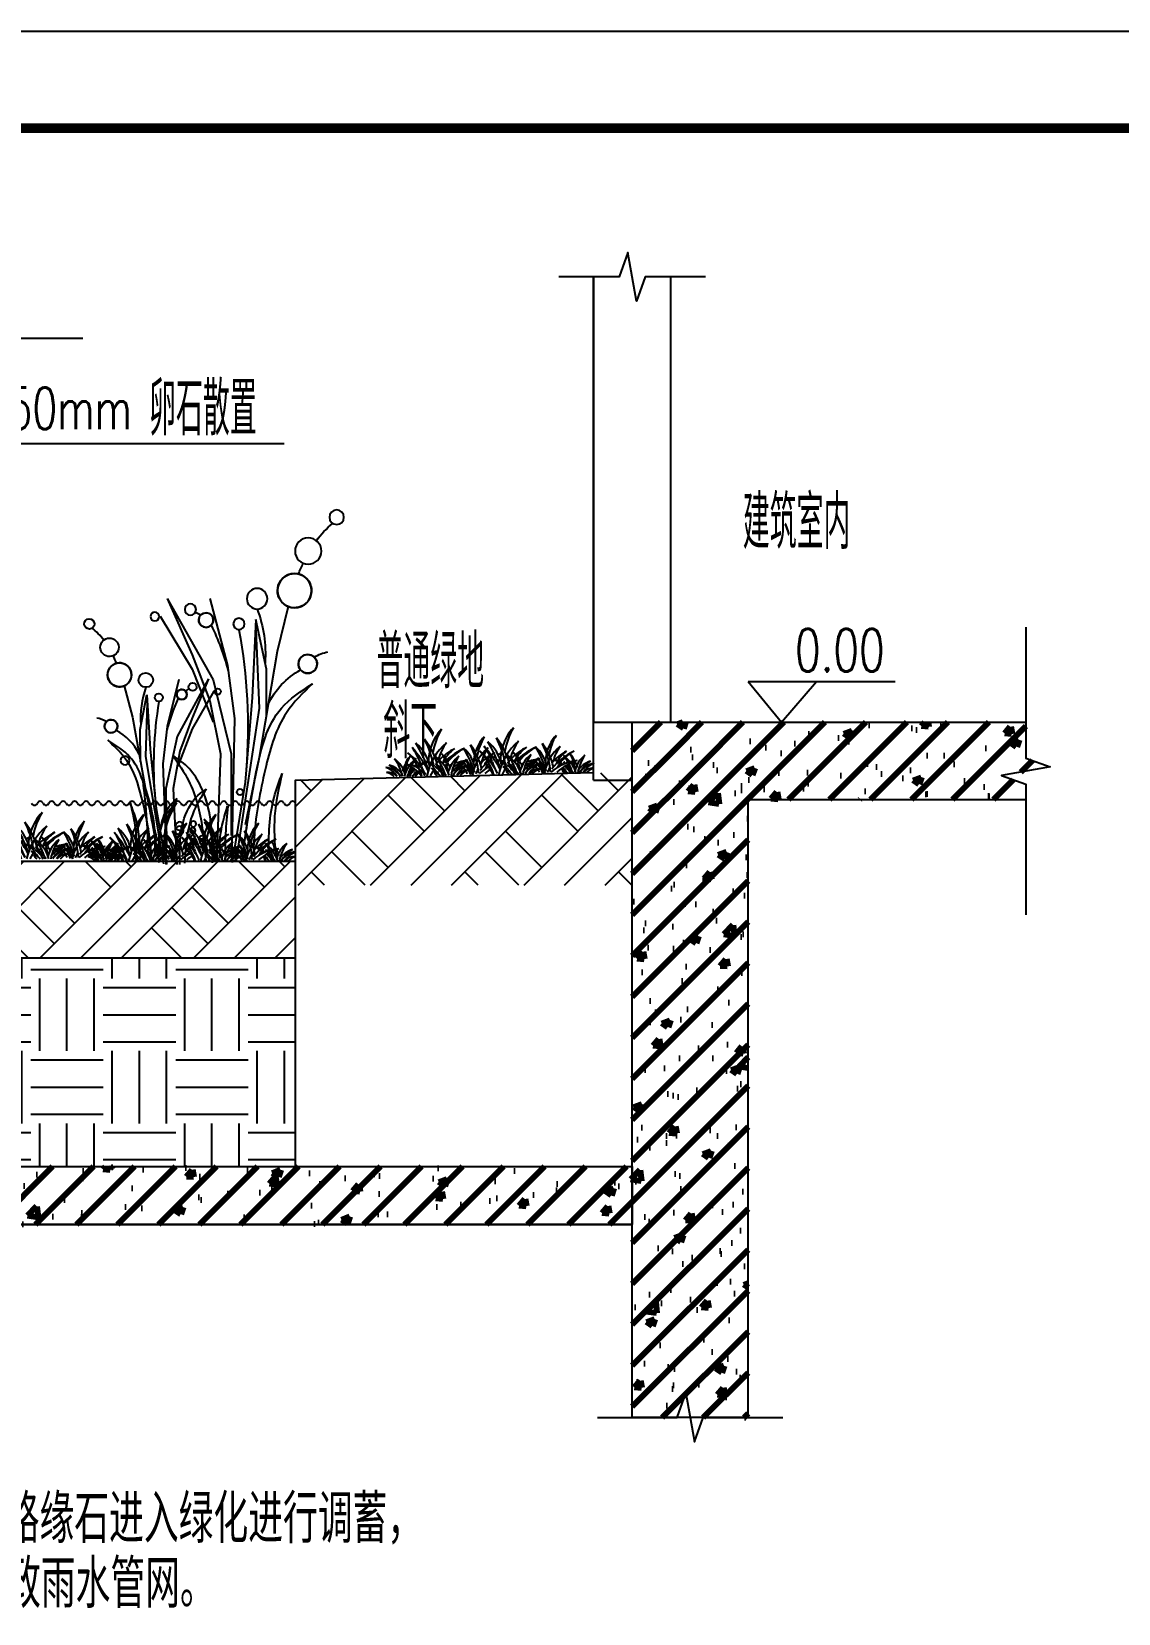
# Model space of a CAD drawing. Header units: millimetres. Extents: x 684779 to 686470, y 2544898 to 2545979.
# Drawn here: x 686252.8 to 686309, y 2545316.9 to 2545398.8 of the extents above; entities that cross this region are included whole.
import ezdxf

# ---------------------------------------------------------------- set-up
doc = ezdxf.new("R2010")
doc.units = ezdxf.units.MM
for name, color, linetype in [('05-plants(植物)', 94, 'Continuous'), ('DIM_LEAD', 3, 'Continuous'), ('DIM_SYMB', 3, 'Continuous'), ('GPSCOMMON', 7, 'Continuous'), ('LID设施', 7, 'Continuous'), ('PUB_TEXT', 7, 'Continuous'), ('PUB_TITLE', 4, 'Continuous'), ('剖-墙', 4, 'Continuous'), ('植物', 96, 'Continuous'), ('立-细', 8, 'Continuous')]:
    doc.layers.add(name, color=color, linetype=linetype)
doc.styles.add('_TCH_AXIS', font='COMPLEX', dxfattribs={"bigfont": 'GBCBIG'})
doc.styles.add('_TCH_DIM', font='SIMPLEX', dxfattribs={"bigfont": 'GBCBIG'})
pattern_1 = [(45, (672249.5564, 2494040.8232), (-1.06066017, 1.06066017), []), (50, (672249.5564, 2494040.8232), (4.3035611, -0.3765128), [0.45, -4.95]), (355, (672249.5564, 2494040.8232), (-0.832508, 4.5131528), [0.36, -3.96]), (100.4514, (672249.915, 2494040.792), (3.4710563, 4.13663725), [0.38244114, -4.20685267]), (46.1842, (672249.5564, 2494042.023), (6.4034463, -0.9931141), [0.675, -7.425]), (96.6356, (672250.09, 2494041.9405), (5.6079762, 5.8447072), [0.5736617, -6.310278]), (351.1842, (672249.5564, 2494042.023), (5.6079717, 5.8447116), [0.54, -5.94]), (21, (672250.1564, 2494041.7232), (3.58144231, -2.41571334), [0.45, -4.95]), (326, (672250.1564, 2494041.7232), (1.459892, 4.35090027), [0.36, -3.96]), (71.4514, (672250.455, 2494041.522), (5.04133577, 1.93518298), [0.38244114, -4.20685267]), (37.5, (672249.5564, 2494040.8232), (0.07295913, 1.997363123), [0, -3.912, 0, -4.02, 0, -3.975]), (7.5, (672249.5564, 2494040.8232), (1.578417225, 2.36647027), [0, -2.292, 0, -3.822, 0, -1.515]), (327.5, (672248.2184, 2494040.8232), (3.202934617, -0.13532923), [0, -1.5, 0, -4.68, 0, -6.21]), (317.5, (672247.6184, 2494040.8232), (3.49911702, 0.6006299), [0, -1.95, 0, -3.108, 0, -4.41])]

# ---------------------------------------------------------------- blocks, each defined once
blk = doc.blocks.new('TR196')
at = {"layer": '植物', "color": 8}
for p, q in [((-420.8, -7.4), (-415.8, 6.8)), ((-415.8, 6.8), (-398.2, 36.1)), ((-391.7, 46.8), (-385.5, 57.1)), ((-292.3, 19.1), (-306.8, -7.4)), ((-284.3, 32), (-292.3, 19.1)), ((-240.6, 8), (-273.5, 62.7)), ((-235.2, -7.4), (-240.6, 8)), ((-171.7, 22.7), (-171.4, 23.3)), ((-171.2, 23), (-171.7, 22.7)), ((-171.7, 22.7), (-171.7, 22.7)), ((-171.4, 23.3), (-170.9, 23.9)), ((-170.7, 23.3), (-171.2, 23)), ((-170.9, 23.9), (-170.5, 24.5)), ((-170.3, 23.4), (-170.7, 23.3)), ((-170.5, 24.5), (-169.9, 25)), ((-169.9, 23.5), (-170.3, 23.4)), ((-169.9, 25), (-169.4, 25.5)), ((-169.6, 23.4), (-169.9, 23.5)), ((-169.4, 23.3), (-169.6, 23.4)), ((-169.4, 25.5), (-168.7, 25.9)), ((-169.2, 23), (-169.4, 23.3)), ((-169.1, 22.7), (-169.2, 23)), ((-168.9, 24.4), (-169.1, 23.9)), ((-169.1, 23.9), (-169.1, 23.3)), ((-169.1, 23.3), (-169.1, 22.7)), ((-169.1, 22.7), (-169.1, 22.7)), ((-168.7, 24.9), (-168.9, 24.4)), ((-168.7, 25.9), (-168, 26.3)), ((-168.5, 25.4), (-168.7, 24.9)), ((-168.1, 25.9), (-168.5, 25.4)), ((-167.8, 26.3), (-168.1, 25.9)), ((-168, 26.3), (-167.3, 26.7)), ((-167.3, 26.7), (-167.8, 26.3)), ((-167.3, 26.7), (-167.3, 26.7)), ((-43.4, 17.4), (-53.1, -0.5)), ((-37, 27.7), (-43.4, 17.4)), ((111.5, 19.1), (97.1, -7.4)), ((119.6, 32), (111.5, 19.1)), ((163.3, 8), (130.4, 62.7)), ((168.6, -7.4), (163.3, 8)), ((232.1, 22.7), (232.5, 23.3)), ((232.7, 23), (232.1, 22.7)), ((232.1, 22.7), (232.1, 22.7)), ((232.5, 23.3), (233, 23.9)), ((233.2, 23.3), (232.7, 23)), ((233, 23.9), (233.4, 24.5)), ((233.6, 23.4), (233.2, 23.3)), ((233.4, 24.5), (233.9, 25)), ((233.9, 23.5), (233.6, 23.4)), ((233.9, 25), (234.5, 25.5)), ((234.3, 23.4), (233.9, 23.5)), ((234.5, 23.3), (234.3, 23.4)), ((234.5, 25.5), (235.2, 25.9)), ((234.7, 23), (234.5, 23.3)), ((234.8, 22.7), (234.7, 23)), ((235, 24.4), (234.8, 23.9)), ((234.8, 23.9), (234.8, 23.3)), ((234.8, 23.3), (234.8, 22.7)), ((234.8, 22.7), (234.8, 22.7)), ((235.1, 24.9), (235, 24.4)), ((235.4, 25.4), (235.1, 24.9)), ((235.2, 25.9), (235.9, 26.3)), ((235.7, 25.9), (235.4, 25.4)), ((236.1, 26.3), (235.7, 25.9)), ((235.9, 26.3), (236.6, 26.7)), ((236.6, 26.7), (236.1, 26.3)), ((236.6, 26.7), (236.6, 26.7)), ((360.5, 17.4), (350.8, -0.5)), ((366.9, 27.7), (360.5, 17.4)), ((450.8, 46.8), (444.6, 57.1)), ((474.9, 6.8), (457.3, 36.1)), ((479.9, -7.4), (474.9, 6.8))]:
    blk.add_line(p, q, dxfattribs=at)
for centre, radius, start, end in [((-800.9, -32.7), 520.7, 9.82838, 26.54693), ((-648.8, -39.8), 394.8, 10.76236, 37.40508), ((-40.9, 63.6), 274.5, 135.96146, 161.94518), ((97.7, 48.1), 394.2, 148.44738, 169.00205), ((157.8, 53), 219.6, 135.96146, 161.94518), ((268.7, 40.6), 315.4, 148.44738, 169.00205), ((-397.1, -32.7), 520.7, 9.82838, 26.54693), ((-244.9, -39.8), 394.8, 10.76236, 37.40508), ((363, 63.6), 274.5, 135.96146, 161.94518), ((501.6, 48.1), 394.2, 148.44738, 169.00205), ((561.7, 53), 219.6, 135.96146, 161.94518), ((672.6, 40.6), 315.4, 148.44738, 169.00205), ((-598.3, -32), 155.8, 13.1729, 53.13872), ((-709.8, -54.2), 252.1, 10.99143, 35.61602), ((-372.7, 42), 75.4, 125.45913, 167.26454), ((-359, 47.3), 80.2, 135.6647, 172.69963), ((-677.5, -165.9), 382.6, 25.79831, 49.61576), ((-675.1, -103.4), 335.7, 16.60827, 43.01019), ((-263.2, -66.4), 199.3, 127.34742, 142.15436), ((-177.2, -73.5), 265, 141.3441, 151.49655), ((-668.9, -38), 325.9, 18.5167, 36.06238), ((-967.7, -316.9), 733.3, 27.57106, 39.93224), ((-1152, -261.2), 885.2, 19.11584, 29.71296), ((-534, 4.1), 229.9, 11.01779, 49.00357), ((-7.1, -76.5), 326, 128.80157, 167.76964), ((-40.9, 63.6), 274.5, 165.67091, 177.72987), ((-499.9, -79.2), 288, 14.32073, 38.6559), ((-406.5, -71.6), 216.7, 17.7043, 52.65258), ((-3.6, 14.2), 264.3, 141.82481, 164.19963), ((-31.1, -137.4), 311.7, 115.77849, 135.41271), ((-302.3, 52.1), 87.2, 7.30037, 44.3353), ((-287.5, 46.3), 81.9, 12.73546, 54.54087), ((-51.6, -28.1), 206.4, 123.86968, 144.41555), ((59.1, -244), 423.8, 113.96762, 129.97775), ((14.6, -116.1), 289.1, 116.21211, 140.50502), ((-42.2, -34.2), 169.3, 126.86128, 166.8271), ((79, -58.3), 274, 144.38398, 169.00857), ((-731.1, -206.8), 708.2, 19.11584, 29.71296), ((-236.7, 5.4), 183.9, 11.01779, 49.00357), ((-450.3, -24), 416.5, 3.4732, 26.54693), ((-328.6, -29.7), 315.9, 10.76236, 37.40508), ((184.8, -59.1), 260.8, 128.80157, 166.36444), ((157.8, 53), 219.6, 165.67091, 177.72987), ((-273.6, -165.9), 382.6, 25.79831, 49.61576), ((-271.2, -103.4), 335.7, 16.60827, 43.01019), ((187.6, 13.4), 211.5, 141.82481, 167.24454), ((-265, -38), 325.9, 18.5167, 36.06238), ((-563.8, -316.9), 733.3, 27.57106, 39.93224), ((165.6, -107.8), 249.3, 123.03129, 127.99879), ((149.2, -20.4), 165.1, 135.16657, 142.14622), ((-748.2, -261.2), 885.2, 19.11584, 29.71296), ((-130.2, 4.1), 229.9, 11.01779, 49.00357), ((165.6, -107.8), 249.3, 115.77849, 121.34639), ((149.2, -20.4), 165.1, 123.86968, 132.2401), ((237.8, -193.1), 339, 121.31743, 124.0842), ((202.2, -90.8), 231.2, 127.07435, 131.02469), ((237.8, -193.1), 339, 113.96762, 118.42803), ((202.2, -90.8), 231.2, 116.21211, 122.76625), ((396.8, -76.5), 326, 128.80157, 167.76964), ((363, 63.6), 274.5, 165.67091, 177.72987), ((-96.1, -79.2), 288, 14.32073, 38.6559), ((-2.6, -71.6), 216.7, 17.7043, 52.65258), ((400.3, 14.2), 264.3, 141.82481, 164.19963), ((372.8, -137.4), 311.7, 115.77849, 135.41271), ((101.6, 52.1), 87.2, 7.30037, 44.3353), ((116.4, 46.3), 81.9, 12.73546, 54.54087), ((352.3, -28.1), 206.4, 123.86968, 144.41555), ((463, -244), 423.8, 113.96762, 129.97775), ((418.5, -116.1), 289.1, 116.21211, 140.50502), ((361.7, -34.2), 169.3, 126.86128, 166.8271), ((482.9, -58.3), 274, 144.38398, 169.00857), ((-327.3, -206.8), 708.2, 19.11584, 29.71296), ((167.1, 5.4), 183.9, 11.01779, 49.00357), ((-46.4, -24), 416.5, 3.4732, 26.54693), ((75.3, -29.7), 315.9, 10.76236, 37.40508), ((588.7, -59.1), 260.8, 128.80157, 166.36444), ((561.7, 53), 219.6, 165.67091, 177.72987), ((641.7, -193.1), 339, 113.96762, 141.66063), ((569.5, -107.8), 249.3, 115.77849, 139.51146), ((591.5, 13.4), 211.5, 141.82481, 167.24454), ((553.1, -20.4), 165.1, 123.86968, 155.90366), ((606.1, -90.8), 231.2, 116.21211, 149.99054), ((236.3, -73.5), 265, 28.50345, 38.6559), ((322.3, -66.4), 199.3, 37.84564, 52.65258), ((418.1, 47.3), 80.2, 7.30037, 44.3353), ((431.8, 42), 75.4, 12.73546, 54.54087), ((657.4, -32), 155.8, 126.86128, 166.8271), ((768.9, -54.2), 252.1, 144.38398, 169.00857), ((-578.8, -85), 133.1, 37.11957, 79.69108), ((-601.6, -72.3), 127.1, 30.83952, 68.48729), ((-545, -45.3), 63, 37.11659, 95.72228), ((-569.5, -58.6), 78.2, 40.55156, 76.52418), ((-575.7, -72.6), 136.8, 34.23127, 73.14383), ((-633.2, -98.2), 184.2, 29.84249, 58.17604), ((-418, 22), 42.9, 139.19302, 178.35212), ((-263.2, -66.4), 199.3, 144.42784, 162.2957), ((-465.4, 63), 19.7, 319.19302, 347.26454), ((-346.1, 1.7), 103, 161.95802, 180.98397), ((-440.9, -60.9), 119.6, 27.78759, 92.54383), ((-479.9, -81.4), 144, 30.89607, 76.47169), ((-568.7, 74.2), 131.1, 341.95802, 351.67289), ((36.1, -346.2), 583.4, 138.75726, 144.50965), ((-177.2, -73.5), 265, 153.56343, 165.56807), ((-357.2, -39.1), 74.4, 127.2173, 154.80934), ((-344.1, -67.2), 87.6, 120.05297, 137.01348), ((-358, -7.6), 52.2, 130.06685, 147.90923), ((-337.4, -33.2), 70.3, 131.76685, 150.54633), ((36.1, -346.2), 583.4, 136.27501, 137.53269), ((-408.9, 22.3), 34.7, 301.0589, 347.42401), ((-396.7, 23.6), 17.3, 300.05297, 333.87702), ((-400.3, 37.2), 24.1, 311.76685, 329.57052), ((-353.6, 2.5), 30.7, 134.64373, 153.87702), ((-331.3, 6.7), 60.4, 92.18951, 143.90379), ((-400.5, 57.2), 25.2, 323.56136, 323.90379), ((-349.7, 9.1), 25.9, 153.2333, 167.42401), ((-314.3, 0.4), 69.5, 106.15763, 146.58937), ((-172, 105.3), 192, 191.96919, 213.02056), ((-350.9, 1), 75.5, 23.2236, 73.84237), ((-332.4, 7.9), 65.7, 36.09621, 87.81049), ((-312.4, 10.5), 28.2, 12.57599, 62.34836), ((-308.2, 3.4), 33.3, 26.12298, 74.49506), ((97.7, 48.1), 394.2, 174.18419, 176.03812), ((-800.9, -32.7), 520.7, 6.44528, 7.79894), ((-248.1, 24.9), 37.7, 192.57599, 238.89536), ((-257.5, 41.1), 26.2, 203.2236, 228.23315), ((-257.2, 62.8), 27.4, 216.09621, 236.70652), ((-261.4, 26.3), 18.8, 206.12298, 239.94703), ((-325.9, -35.4), 76.4, 29.45367, 48.23315), ((-731.8, -375.6), 634.2, 35.49208, 43.72499), ((59.1, -244), 423.8, 141.54717, 141.66063), ((-303.4, -7.6), 56.8, 32.09077, 56.70652), ((-318.5, -72.4), 95.2, 42.99931, 59.94703), ((-31.1, -137.4), 311.7, 136.64786, 139.51146), ((-61, -258.8), 336.2, 127.12249, 127.67804), ((59.1, -244), 423.8, 138.45846, 139.3935), ((-3.6, 14.2), 264.3, 165.67138, 167.24454), ((-304.3, -41.9), 80.9, 25.20282, 52.7827), ((59.1, -244), 423.8, 135.62536, 137.65647), ((-61, -258.8), 336.2, 123.82633, 124.36282), ((-61, -258.8), 336.2, 120.85864, 122.29196), ((-51.6, -28.1), 206.4, 145.94265, 153.77079), ((14.6, -116.1), 289.1, 149.34378, 149.99054), ((59.1, -244), 423.8, 130.93088, 133.97374), ((41, -343.8), 440.8, 127.17337, 127.28826), ((14.6, -116.1), 289.1, 142.68764, 145.86068), ((-61, -258.8), 336.2, 116.58743, 118.12226), ((-74.4, 81.3), 142.5, 187.30037, 198.04198), ((-316.4, 2.5), 111.9, 359.01603, 18.04198), ((41, -343.8), 440.8, 124.09459, 124.65066), ((-186.7, 69.1), 21.4, 192.73546, 220.80698), ((-238.2, 24.6), 46.7, 19.64673, 40.80698), ((-61, -258.8), 336.2, 112.10802, 114.05342), ((-66.8, -78.3), 148.7, 106.85617, 145.76873), ((-63.4, -91.8), 144.6, 100.30892, 142.88043), ((-4.3, -106.1), 200.3, 121.82396, 150.15751), ((41, -343.8), 440.8, 107.83923, 119.65451), ((-61, -258.8), 336.2, 95.64092, 108.60572), ((-38.6, -78), 138.2, 111.51271, 149.16048), ((-100.1, -48.6), 68.5, 84.27772, 142.88341), ((-73.5, -63.1), 85, 103.47582, 139.44844), ((-232, -64.4), 150.2, 25.98145, 47.40663), ((-260.9, -65.3), 191.8, 18.20193, 43.01019), ((-262.3, -101), 218.7, 25.79831, 49.61576), ((-257.3, -27.9), 186.2, 18.5167, 36.06238), ((-428.1, -187.3), 419, 27.57106, 39.93224), ((26.6, 54), 109.7, 191.96919, 213.02056), ((268.7, 40.6), 315.4, 174.18419, 176.03812), ((141.7, -204.9), 269, 114.06252, 130.01734), ((237.8, -193.1), 339, 130.23026, 141.66063), ((165.6, -107.8), 249.3, 129.50502, 139.51146), ((149.2, -20.4), 165.1, 145.08924, 155.90366), ((223.3, -272.9), 352.6, 121.68086, 129.29125), ((202.2, -90.8), 231.2, 140.41977, 149.99054), ((-124.3, -83.1), 187.7, 23.76175, 47.40663), ((237.8, -193.1), 339, 126.02652, 128.60584), ((202.2, -90.8), 231.2, 134.27351, 137.60377), ((231.9, 105.3), 192, 191.96919, 213.02056), ((141.7, -204.9), 269, 110.21216, 111.07733), ((223.3, -272.9), 352.6, 118.89775, 119.08041), ((141.7, -204.9), 269, 103.67757, 105.73051), ((223.3, -272.9), 352.6, 113.85193, 115.17748), ((52.9, 1), 75.5, 23.2236, 73.84237), ((71.4, 7.9), 65.7, 36.09621, 87.81049), ((141.7, -204.9), 269, 99.09041, 100.44816), ((223.3, -272.9), 352.6, 110.08872, 111.51157), ((91.5, 10.5), 28.2, 12.57599, 62.34836), ((95.6, 3.4), 33.3, 26.12298, 74.49506), ((501.6, 48.1), 394.2, 174.18419, 176.03812), ((-397.1, -32.7), 520.7, 6.44528, 7.79894), ((155.8, 24.9), 37.7, 192.57599, 238.89536), ((146.4, 41.1), 26.2, 203.2236, 228.23315), ((146.7, 62.8), 27.4, 216.09621, 236.70652), ((142.5, 26.3), 18.8, 206.12298, 239.94703), ((78, -35.4), 76.4, 29.45367, 48.23315), ((-327.9, -375.6), 634.2, 35.49208, 43.72499), ((463, -244), 423.8, 141.54717, 141.66063), ((100.5, -7.6), 56.8, 32.09077, 56.70652), ((85.4, -72.4), 95.2, 42.99931, 59.94703), ((372.8, -137.4), 311.7, 136.64786, 139.51146), ((342.9, -258.8), 336.2, 127.12249, 127.67804), ((463, -244), 423.8, 138.45846, 139.3935), ((400.3, 14.2), 264.3, 165.67138, 167.24454), ((99.6, -41.9), 80.9, 25.20282, 52.7827), ((463, -244), 423.8, 135.62536, 137.65647), ((342.9, -258.8), 336.2, 123.82633, 124.36282), ((342.9, -258.8), 336.2, 120.85864, 122.29196), ((352.3, -28.1), 206.4, 145.94265, 153.77079), ((418.5, -116.1), 289.1, 149.34378, 149.99054), ((463, -244), 423.8, 130.93088, 133.97374), ((444.9, -343.8), 440.8, 127.17337, 127.28826), ((418.5, -116.1), 289.1, 142.68764, 145.86068), ((342.9, -258.8), 336.2, 116.58743, 118.12226), ((329.4, 81.3), 142.5, 187.30037, 198.04198), ((87.5, 2.5), 111.9, 359.01603, 18.04198), ((444.9, -343.8), 440.8, 124.09459, 124.65066), ((217.2, 69.1), 21.4, 192.73546, 220.80698), ((165.7, 24.6), 46.7, 19.64673, 40.80698), ((342.9, -258.8), 336.2, 112.10802, 114.05342), ((337.1, -78.3), 148.7, 106.85617, 145.76873), ((340.5, -91.8), 144.6, 100.30892, 142.88043), ((399.6, -106.1), 200.3, 121.82396, 150.15751), ((444.9, -343.8), 440.8, 107.83923, 119.65451), ((342.9, -258.8), 336.2, 95.64092, 108.60572), ((365.2, -78), 138.2, 111.51271, 149.16048), ((303.7, -48.6), 68.5, 84.27772, 142.88341), ((330.4, -63.1), 85, 103.47582, 139.44844), ((171.8, -64.4), 150.2, 25.98145, 47.40663), ((143, -65.3), 191.8, 18.20193, 43.01019), ((141.6, -101), 218.7, 25.79831, 49.61576), ((146.5, -27.9), 186.2, 18.5167, 36.06238), ((-24.2, -187.3), 419, 27.57106, 39.93224), ((430.5, 54), 109.7, 191.96919, 213.02056), ((672.6, 40.6), 315.4, 174.18419, 176.03812), ((545.6, -204.9), 269, 95.64092, 130.01734), ((373.4, 0.4), 69.5, 33.41063, 73.84237), ((390.4, 6.7), 60.4, 36.09621, 87.81049), ((627.2, -272.9), 352.6, 107.83923, 129.29125), ((408.8, 9.1), 25.9, 12.57599, 26.7667), ((412.7, 2.5), 30.7, 26.12298, 45.35627), ((468, 22.3), 34.7, 192.57599, 238.9411), ((459.4, 37.2), 24.1, 210.42948, 228.23315), ((459.6, 57.2), 25.2, 216.09621, 216.43864), ((455.8, 23.6), 17.3, 206.12298, 239.94703), ((396.5, -33.2), 70.3, 29.45367, 48.23315), ((23, -346.2), 583.4, 42.46731, 43.72499), ((403.2, -67.2), 87.6, 42.98652, 59.94703), ((417.1, -7.6), 52.2, 32.09077, 49.93315), ((416.3, -39.1), 74.4, 25.19066, 52.7827), ((23, -346.2), 583.4, 35.49035, 41.24274), ((236.3, -73.5), 265, 14.43193, 26.43657), ((322.3, -66.4), 199.3, 17.7043, 35.57216), ((627.8, 74.2), 131.1, 188.32711, 198.04198), ((405.2, 1.7), 103, 359.01603, 18.04198), ((524.5, 63), 19.7, 192.73546, 220.80698), ((477.1, 22), 42.9, 1.64788, 40.80698), ((634.8, -72.6), 136.8, 106.85617, 145.76873), ((637.9, -85), 133.1, 100.30892, 142.88043), ((692.3, -98.2), 184.2, 121.82396, 150.15751), ((660.7, -72.3), 127.1, 111.51271, 149.16048), ((604.1, -45.3), 63, 84.27772, 142.88341), ((628.6, -58.6), 78.2, 103.47582, 139.44844), ((-61, -258.8), 336.2, 129.78438, 130.01734), ((41, -343.8), 440.8, 129.13397, 129.29125), ((342.9, -258.8), 336.2, 129.78438, 130.01734), ((444.9, -343.8), 440.8, 129.13397, 129.29125)]:
    blk.add_arc(centre, radius, start, end, dxfattribs=at)
blk = doc.blocks.new('huazi')
for p, q in [((208289.8, 128746), (208510.2, 128356.2)), ((208289.8, 128746), (208408.5, 128474.8)), ((208493.3, 128746), (208578, 128424)), ((208255.9, 128661.3), (208408.5, 128407)), ((208713.6, 128644.3), (208696.7, 128271.4)), ((208764.5, 128407), (208713.6, 128644.3)), ((208869.1, 128706.8), (208815.3, 128491.8)), ((208713.6, 128593.5), (208730.6, 128220.5)), ((208815.3, 128491.8), (208730.6, 127983.2)), ((208408.5, 128474.8), (208493.3, 128254.5)), ((208578, 128424), (208611.9, 128169.7)), ((208408.5, 128407), (208510.2, 128152.7)), ((208510.2, 128356.2), (208595, 128000.2)), ((208764.5, 128186.6), (208764.5, 128407)), ((208696.7, 128271.4), (208662.8, 127864.6)), ((208493.3, 128254.5), (208544.1, 128000.2)), ((208730.6, 128220.5), (208618.5, 127485.5)), ((208611.9, 128169.7), (208597.1, 127483)), ((208544.1, 128000.2), (208526.1, 127478.6)), ((208595, 128000.2), (208595, 127610.3)), ((208730.6, 127983.2), (208662.8, 127661.2)), ((208662.8, 127864.6), (208599.7, 127480.9))]:
    blk.add_line(p, q)
at = {"extrusion": (0, 0, -1)}
for centre, major_axis, start_param, end_param in [((209359.9, 128766.6), (309.9, 309.9), 4.549951, 4.811374), ((209359.9, 128766.6), (309.9, 309.9), 4.549951, 4.811374), ((209359.9, 128766.6), (309.9, 309.9), 4.549951, 4.811374), ((209101.2, 129134.8), (24.7, 24.7), 3.926991, 10.210176), ((209101.2, 129134.8), (24.7, 24.7), 3.926991, 10.210176), ((208964.9, 128972.7), (44.6, 44.6), 3.926991, 10.210176), ((208964.9, 128972.7), (-44.6, 44.6), 5.497787, 11.780972), ((208899.3, 128783), (57.9, 57.9), 3.926991, 9.016602), ((209278.6, 128731.5), (271, 271), 4.276215, 4.42321), ((209278.6, 128731.5), (271, 271), 4.276215, 4.42321), ((209278.6, 128731.5), (-271, 271), 5.847012, 5.994007), ((208720, 128744.4), (-34.9, 34.9), 5.497787, 11.780972), ((208720, 128744.4), (34.9, 34.9), 3.926991, 10.210176), ((208899.3, 128783), (57.9, 57.9), 3.926991, 10.210176), ((208899.3, 128783), (57.9, 57.9), 9.016602, 10.210176), ((208229.6, 128658.8), (14.9, 14.9), 3.926991, 10.210176), ((208229.6, 128658.8), (14.9, 14.9), 3.926991, 10.210176), ((208417.8, 128641.2), (-27.3, 27.3), 0.945259, 1.703269), ((208417.8, 128641.2), (-27.3, 27.3), 0.945259, 1.703269), ((208417.8, 128641.2), (-27.3, 27.3), 0.945259, 1.703269), ((208475.2, 128642.1), (24.7, 24.7), 4.629117, 7.869962), ((208475.2, 128642.1), (24.7, 24.7), 4.629117, 7.869962), ((208632.9, 128623.4), (-19.3, 19.3), 5.497787, 11.780972), ((208632.9, 128623.4), (19.3, 19.3), 3.926991, 10.210176), ((208167.3, 128482.1), (418.8, 418.8), 0.417655, 0.860355), ((208167.3, 128482.1), (418.8, 418.8), 0.417655, 0.860355), ((208167.3, 128482.1), (-418.8, 418.8), 1.988451, 2.431151), ((207446.6, 128098.8), (829.8, 829.8), 0.328062, 0.528207), ((207446.6, 128098.8), (829.8, 829.8), 0.328062, 0.528207), ((207446.6, 128098.8), (829.8, 829.8), 0.328062, 0.528207), ((206068.3, 128126.1), (-1843.6, 1843.6), 2.174951, 2.433508), ((206068.3, 128126.1), (-1843.6, 1843.6), 2.174951, 2.433508), ((206068.3, 128126.1), (1843.6, 1843.6), 0.604155, 0.862712), ((208962.6, 128432), (-31.7, 31.7), 5.497787, 7.841109), ((208962.6, 128432), (-31.7, 31.7), 5.497787, 7.841109), ((209099, 128293.3), (141.9, 141.9), -1.337247, -0.98464), ((209099, 128293.3), (141.9, 141.9), -1.337247, -0.98464), ((209099, 128293.3), (141.9, 141.9), -1.337247, -0.98464), ((209104.8, 128083), (258.8, 258.8), 4.362746, 4.993844), ((209104.8, 128083), (258.8, 258.8), 4.362746, 4.993844), ((209104.8, 128083), (-258.8, 258.8), 5.933542, 6.564641)]:
    blk.add_ellipse(centre, major_axis=major_axis, ratio=1, start_param=start_param, end_param=end_param, dxfattribs=at)
at = {"color": 231, "extrusion": (0, 0, -1)}
for centre, major_axis, start_param, end_param in [((209101.2, 129134.8), (24.7, 24.7), 3.926991, 10.210176), ((208964.9, 128972.7), (44.6, 44.6), 3.926991, 10.210176), ((208899.3, 128783), (57.9, 57.9), 3.926991, 9.016602), ((208720, 128744.4), (-34.9, 34.9), 5.497787, 11.780972), ((208400.2, 128692.7), (-19.3, 19.3), 5.497787, 11.780972), ((208400.2, 128692.7), (-19.3, 19.3), 5.497787, 11.780972), ((208400.2, 128692.7), (-19.3, 19.3), 5.497787, 11.780972), ((208899.3, 128783), (57.9, 57.9), 9.016602, 10.210176), ((208229.6, 128658.8), (14.9, 14.9), 3.926991, 10.210176), ((208475.2, 128642.1), (24.7, 24.7), 7.869962, 10.912302), ((208475.2, 128642.1), (24.7, 24.7), 7.869962, 10.912302), ((208475.2, 128642.1), (24.7, 24.7), 3.926991, 10.210176), ((208632.9, 128623.4), (-19.3, 19.3), 5.497787, 11.780972), ((208962.6, 128432), (-31.7, 31.7), 5.497787, 11.780972), ((208962.6, 128432), (-31.7, 31.7), 7.841109, 11.780972), ((208962.6, 128432), (-31.7, 31.7), 7.841109, 11.780972), ((208087, 127968.8), (-14.9, 14.9), 5.497787, 11.780972), ((208087, 127968.8), (14.9, 14.9), 3.926991, 10.210176), ((208087, 127968.8), (14.9, 14.9), 3.926991, 10.210176), ((208349.1, 127654.5), (-14.1, 14.1), 5.497787, 11.780972), ((208414.4, 127665.1), (9.44, 9.44), 3.926991, 10.210176), ((208347.2, 127633.7), (-14.1, 14.1), 5.497787, 11.780972), ((208411.5, 127633.2), (9.44, 9.44), 3.926991, 10.210176)]:
    blk.add_ellipse(centre, major_axis=major_axis, ratio=1, start_param=start_param, end_param=end_param, dxfattribs=at)
for points, knots in [([(208647.1, 127491.6), (208667, 127630.8), (208702, 127876.3), (208782.6, 128204.9), (208930.9, 128301.1), (208985.3, 128336.4)], [0, 0, 0, 0, 157.091107, 276.958412, 346.413184, 346.413184, 346.413184, 346.413184]), ([(208985.3, 128336.4), (208940, 128292.7), (208828.4, 128185.3), (208754.4, 127927.5), (208710.3, 127695.7), (208702.6, 127548.9), (208700.5, 127508.7)], [0, 0, 0, 0, 68.252092, 167.867192, 285.068526, 329.184076, 329.184076, 329.184076, 329.184076]), ([(208985.3, 128336.4), (208940, 128292.7), (208828.4, 128185.3), (208754.4, 127927.5), (208710.3, 127695.7), (208702.6, 127548.9), (208700.5, 127508.7)], [0, 0, 0, 0, 68.252092, 167.867192, 285.068526, 329.184076, 329.184076, 329.184076, 329.184076]), ([(208716.2, 127914.9), (208716.2, 127914.9), (208738.6, 128025.3), (208782.6, 128204.9), (208930.9, 128301.1), (208985.3, 128336.4)], [157.091107, 157.091107, 157.091107, 157.091107, 157.091107, 276.958412, 346.413184, 346.413184, 346.413184, 346.413184]), ([(208316.5, 127991.8), (208343.5, 127953), (208416, 127849), (208457, 127677.1), (208468.3, 127552.5), (208472.1, 127506.6)], [0, 0, 0, 0, 51.677691, 138.608214, 189.365971, 189.365971, 189.365971, 189.365971]), ([(208506.4, 127506.6), (208505.9, 127604.4), (208500.9, 127770.5), (208402.2, 127938.6), (208330.2, 127983.3), (208316.5, 127991.8)], [9.887078, 9.887078, 9.887078, 9.887078, 116.241847, 191.348364, 209.074822, 209.074822, 209.074822, 209.074822]), ([(208506.4, 127479.3), (208506.2, 127586.2), (208505.8, 127762.2), (208402.2, 127938.6), (208330.2, 127983.3), (208316.5, 127991.8)], [0, 0, 0, 0, 116.241847, 191.348364, 209.074822, 209.074822, 209.074822, 209.074822]), ([(208316.5, 127991.8), (208343.5, 127953), (208416, 127849), (208458.6, 127670.6), (208469.4, 127539.6), (208473.7, 127487.2)], [0, 0, 0, 0, 51.677691, 138.608214, 196.517618, 196.517618, 196.517618, 196.517618]), ([(208774.5, 127517.1), (208776.1, 127610.1), (208778.4, 127744), (208825.6, 127868.2), (208840.1, 127906.1)], [0, 0, 0, 0, 100.994052, 145.343893, 145.343893, 145.343893, 145.343893]), ([(208774.5, 127517.1), (208776.1, 127610.1), (208778.4, 127744), (208825.6, 127868.2), (208840.1, 127906.1)], [0, 0, 0, 0, 100.994052, 145.343893, 145.343893, 145.343893, 145.343893]), ([(208774.5, 127517.1), (208776.1, 127610.1), (208778.4, 127744), (208825.6, 127868.2), (208840.1, 127906.1)], [0, 0, 0, 0, 100.994052, 145.343893, 145.343893, 145.343893, 145.343893]), ([(208840.1, 127906.1), (208824.3, 127838.4), (208794.2, 127709.1), (208804.2, 127576.9), (208809, 127513.8)], [0, 0, 0, 0, 75.874563, 144.900409, 144.900409, 144.900409, 144.900409]), ([(208840.1, 127906.1), (208824.3, 127838.4), (208794.2, 127709.1), (208804.2, 127576.9), (208809, 127513.8)], [0, 0, 0, 0, 75.874563, 144.900409, 144.900409, 144.900409, 144.900409]), ([(208840.1, 127906.1), (208824.3, 127838.4), (208794.2, 127709.1), (208804.2, 127576.9), (208809, 127513.8)], [0, 0, 0, 0, 75.874563, 144.900409, 144.900409, 144.900409, 144.900409]), ([(208172.1, 127872.1), (208179.1, 127809.7), (208192.2, 127694), (208196.2, 127575.4), (208195.1, 127519.8), (208195.1, 127517.8)], [0, 0, 0, 0, 98.563928, 182.758541, 185.914328, 185.914328, 185.914328, 185.914328]), ([(208172.1, 127872.1), (208179.1, 127809.7), (208192.2, 127694), (208196.2, 127575.4), (208195.1, 127519.8), (208195.1, 127517.8)], [0, 0, 0, 0, 98.563928, 182.758541, 185.914328, 185.914328, 185.914328, 185.914328]), ([(208230.2, 127518.4), (208231.4, 127567.2), (208233.3, 127688.4), (208195.7, 127804.1), (208173.2, 127873.3)], [5.012348, 5.012348, 5.012348, 5.012348, 81.153042, 194.233159, 194.233159, 194.233159, 194.233159]), ([(208230.2, 127518.4), (208231.4, 127567.2), (208233.3, 127688.4), (208195.7, 127804.1), (208173.2, 127873.3)], [5.012348, 5.012348, 5.012348, 5.012348, 81.153042, 194.233159, 194.233159, 194.233159, 194.233159]), ([(208230.2, 127518.4), (208231.4, 127567.2), (208233.3, 127688.4), (208195.7, 127804.1), (208173.2, 127873.3)], [5.012348, 5.012348, 5.012348, 5.012348, 81.153042, 194.233159, 194.233159, 194.233159, 194.233159]), ([(208247.4, 127497.2), (208248.2, 127544.7), (208249.9, 127624.1), (208283.4, 127720.1), (208320.5, 127753.9), (208333.8, 127766.1)], [0.989422, 0.989422, 0.989422, 0.989422, 75.697202, 125.688444, 153.816254, 153.816254, 153.816254, 153.816254]), ([(208247.4, 127497.2), (208248.2, 127544.7), (208249.9, 127624.1), (208283.4, 127720.1), (208320.5, 127753.9), (208333.8, 127766.1)], [0.989422, 0.989422, 0.989422, 0.989422, 75.697202, 125.688444, 153.816254, 153.816254, 153.816254, 153.816254]), ([(208249.3, 127518), (208250.1, 127565.5), (208251.8, 127644.9), (208285.3, 127740.8), (208322.4, 127774.7), (208335.7, 127786.9)], [0.989422, 0.989422, 0.989422, 0.989422, 75.697202, 125.688444, 153.816254, 153.816254, 153.816254, 153.816254]), ([(208333.8, 127766.1), (208321.2, 127744.4), (208288, 127687.5), (208269.9, 127593), (208271.3, 127524.1), (208272, 127495.8)], [0, 0, 0, 0, 39.166053, 103.032809, 147.434647, 147.434647, 147.434647, 147.434647]), ([(208333.8, 127766.1), (208321.2, 127744.4), (208288, 127687.5), (208269.9, 127593), (208271.3, 127524.1), (208272, 127495.8)], [0, 0, 0, 0, 39.166053, 103.032809, 147.434647, 147.434647, 147.434647, 147.434647]), ([(208335.7, 127786.9), (208323.1, 127765.2), (208289.9, 127708.3), (208271.8, 127613.8), (208273.2, 127544.9), (208273.9, 127516.6)], [0, 0, 0, 0, 39.166053, 103.032809, 147.434647, 147.434647, 147.434647, 147.434647])]:
    blk.add_open_spline(points, degree=3, knots=knots)
blk.add_open_spline([(208649.2, 127506.6), (208668.4, 127640.8), (208687.9, 127775.3), (208716.2, 127914.9)], degree=3)
blk = doc.blocks.new('$LinePat$波浪线')
at = {"color": 0}
for centre, start, end in [((150, -42), 201.67235, 338.32741), ((450, -161), 21.67235, 158.32741)]:
    blk.add_arc(centre, 161, start, end, dxfattribs=at)

msp = doc.modelspace()

# ---------------------------------------------------------------- hatches: boundary and pattern name
at = {"linetype": 'Continuous', "lineweight": 80}
h = msp.add_hatch(dxfattribs=at)
h.set_pattern_fill('钢筋混凝土', color=252, scale=0.6, style=0)
h.set_pattern_definition(pattern_1)
h.paths.add_polyline_path([(686304.2, 2545359.037), (686304.2, 2545359.824), (686302.94, 2545360.271), (686305.46, 2545360.716), (686304.2, 2545361.174), (686304.2, 2545363.037), (686283.833, 2545363.037), (686289.833, 2545359.037)])
h = msp.add_hatch(dxfattribs=at)
h.set_pattern_fill('钢筋混凝土', color=252, scale=0.6, style=0)
h.set_pattern_definition(pattern_1)
h.paths.add_polyline_path([(686283.833, 2545341.037), (686283.833, 2545343.037), (686283.833, 2545363.037), (686289.833, 2545359.037), (686289.833, 2545341.037)])
h = msp.add_hatch(dxfattribs=at)
h.set_pattern_fill('钢筋混凝土', color=252, scale=0.6, style=0)
h.set_pattern_definition(pattern_1)
h.paths.add_polyline_path([(686283.833, 2545327.037), (686283.833, 2545339.037), (686283.833, 2545341.037), (686289.833, 2545341.037), (686289.833, 2545327.037)])
h = msp.add_hatch(dxfattribs=at)
h.set_pattern_fill('钢筋混凝土', color=252, scale=0.6, style=0)
h.set_pattern_definition(pattern_1)
h.paths.add_polyline_path([(686283.833, 2545337.037), (686190.983, 2545337.037), (686190.983, 2545340.037), (686283.833, 2545340.037)])
at = {"layer": 'LID设施'}
h = msp.add_hatch(dxfattribs=at)
h.set_pattern_fill('夯实土壤', color=252)
h.set_pattern_definition([(45, (685283.56, 2544987.808), (-3.97394, 3.97394), []), (45, (685285.66, 2544987.808), (-3.97394, 3.97394), []), (45, (685287.76, 2544987.808), (-3.97394, 3.97394), []), (135, (685283.56, 2544987.808), (-3.97394, -3.97394), [2.65, -2.97]), (135, (685284.61, 2544988.858), (-3.97394, -3.97394), [2.65, -2.97]), (135, (685285.66, 2544989.908), (-3.97394, -3.97394), [2.65, -2.97])])
h.paths.add_polyline_path([(686283.833, 2545360.437), (686266.408, 2545360.037), (686266.408, 2545354.602), (686283.833, 2545354.602)])
h = msp.add_hatch(dxfattribs=at)
h.set_pattern_fill('夯实土壤', color=252)
h.set_pattern_definition([(45, (-282037.365, 1678053.982), (-3.97394011, 3.97394011), []), (45, (-282035.265, 1678053.982), (-3.97394011, 3.97394011), []), (45, (-282033.165, 1678053.982), (-3.97394011, 3.97394011), []), (135, (-282037.365, 1678053.982), (-3.97394011, -3.97394011), [2.65, -2.97]), (135, (-282036.315, 1678055.032), (-3.97394011, -3.97394011), [2.65, -2.97]), (135, (-282035.265, 1678056.082), (-3.97394011, -3.97394011), [2.65, -2.97])])
h.paths.add_polyline_path([(686241.858, 2545355.837), (686241.858, 2545350.837), (686266.408, 2545350.837), (686266.408, 2545355.837)])
h.paths.add_polyline_path([(686219.758, 2545350.837), (686219.758, 2545355.837), (686206.408, 2545355.837), (686206.408, 2545350.837)])
h = msp.add_hatch(dxfattribs=at)
h.set_pattern_fill('土壤', color=252)
h.set_pattern_definition([(0, (-282038.545, 1678053.982), (3.75, 3.75), [3.75, -3.75]), (0, (-282038.545, 1678055.388), (3.75, 3.75), [3.75, -3.75]), (0, (-282038.545, 1678056.7944), (3.75, 3.75), [3.75, -3.75]), (90, (-282038.076, 1678057.263), (-3.75, 3.75), [3.75, -3.75]), (90, (-282036.67, 1678057.263), (-3.75, 3.75), [3.75, -3.75]), (90, (-282035.2636, 1678057.263), (-3.75, 3.75), [3.75, -3.75])])
edge = h.paths.add_edge_path()
edge.add_line((686242.858, 2545340.037), (686266.408, 2545340.037))
edge.add_line((686266.408, 2545340.037), (686266.408, 2545350.837))
edge.add_line((686266.408, 2545350.837), (686241.858, 2545350.837))
edge.add_line((686241.858, 2545350.837), (686241.858, 2545348.237))
edge.add_line((686241.858, 2545348.237), (686245.204, 2545348.237))
edge.add_arc((686242.96, 2545346.842), 2.643, -31.85469, 31.87372, ccw=False)
edge.add_arc((686243.746, 2545344.225), 1.903, 4.2011, 39.94702, ccw=False)
edge.add_line((686245.644, 2545344.364), (686245.664, 2545344.237))
edge.add_arc((686242.802, 2545343.842), 2.889, -33.73771, 7.86159, ccw=False)
edge.add_line((686245.205, 2545342.237), (686241.858, 2545342.237))
edge.add_line((686241.858, 2545342.237), (686241.858, 2545341.837))
edge.add_line((686241.858, 2545341.837), (686242.858, 2545341.837))
edge.add_line((686242.858, 2545341.837), (686242.858, 2545340.037))
h.paths.add_polyline_path([(686206.408, 2545340.037), (686218.758, 2545340.037), (686218.758, 2545341.837), (686219.758, 2545341.837), (686219.758, 2545350.837), (686206.408, 2545350.837)])

# ---------------------------------------------------------------- linework, layer by layer
at = {"layer": 'DIM_LEAD'}
for p, q in [((686227.197, 2545382.905), (686255.397, 2545382.905)), ((686243.458, 2545377.46), (686265.827, 2545377.46))]:
    msp.add_line(p, q, dxfattribs=at)
msp.add_lwpolyline([(686275.345, 2545360.894, 0, 0, 0), (686268.969, 2545360.508, 0.48, 0, 0), (686267.172, 2545360.399, 0, 0, 0)], format="xyseb", dxfattribs=at)
at = {"layer": 'DIM_SYMB'}
for points in [[(686287.633, 2545386.089), (686284.508, 2545386.089), (686284.049, 2545384.829), (686283.605, 2545387.349), (686283.158, 2545386.089), (686280.033, 2545386.089)], [(686304.2, 2545367.944), (686304.2, 2545361.174), (686305.46, 2545360.716), (686302.94, 2545360.271), (686304.2, 2545359.824), (686304.2, 2545353.055)], [(686282.033, 2545327.037), (686286.158, 2545327.037), (686286.616, 2545328.297), (686287.061, 2545325.777), (686287.508, 2545327.037), (686291.633, 2545327.037)]]:
    msp.add_lwpolyline(points, dxfattribs=at)
at = {"layer": 'GPSCOMMON', "color": 3}
for p, q in [((686289.839, 2545365.133), (686297.439, 2545365.133)), ((686289.839, 2545365.133), (686291.564, 2545363.037)), ((686291.564, 2545363.037), (686293.378, 2545365.133))]:
    msp.add_line(p, q, dxfattribs=at)
at = {"layer": 'LID设施', "color": 2}
for points in [[(686266.408, 2545340.037), (686266.408, 2545360.037), (686281.833, 2545360.437)], [(686241.858, 2545355.837), (686266.408, 2545355.837)], [(686241.858, 2545350.837), (686266.408, 2545350.837)], [(686190.983, 2545340.037), (686283.833, 2545340.037)], [(686206.408, 2545340.037), (686266.408, 2545340.037)], [(686190.983, 2545337.037), (686283.833, 2545337.037)]]:
    msp.add_lwpolyline(points, dxfattribs=at)
msp.add_lwpolyline([(686283.833, 2545337.037), (686190.983, 2545337.037), (686190.983, 2545340.037), (686283.833, 2545340.037)], close=True, dxfattribs=at)
at = {"layer": 'PUB_TITLE', "linetype": 'Continuous'}
msp.add_lwpolyline([(686166.54, 2545188.776), (686463.54, 2545188.776), (686463.54, 2545398.776), (686166.54, 2545398.776)], close=True, dxfattribs=at)
at = {"layer": 'PUB_TITLE', "linetype": 'Continuous', "const_width": 0.5}
msp.add_lwpolyline([(686179.04, 2545193.776), (686458.54, 2545193.776), (686458.54, 2545393.776), (686179.04, 2545393.776)], close=True, dxfattribs=at)
at = {"layer": '剖-墙'}
for p, q in [((686283.833, 2545363.037), (686304.2, 2545363.037)), ((686283.833, 2545339.037), (686283.833, 2545363.037)), ((686289.833, 2545359.037), (686304.2, 2545359.037)), ((686289.833, 2545341.037), (686289.833, 2545359.037)), ((686289.833, 2545327.037), (686289.833, 2545341.037)), ((686283.833, 2545327.037), (686283.833, 2545339.037)), ((686289.833, 2545327.037), (686283.833, 2545327.037))]:
    msp.add_line(p, q, dxfattribs=at)
at = {"layer": '立-细'}
for points in [[(686281.833, 2545360.037), (686281.833, 2545386.089)], [(686281.833, 2545386.089), (686281.833, 2545363.037)], [(686285.833, 2545363.037), (686285.833, 2545386.089)], [(686281.833, 2545363.037), (686298.096, 2545363.037)], [(686281.833, 2545360.037), (686283.833, 2545360.037)]]:
    msp.add_lwpolyline(points, dxfattribs=at)

# ---------------------------------------------------------------- block references
at = {"color": 5, "xscale": 0.0009893905371428, "yscale": 0.0009823106229305, "zscale": 0.0009823099081839}
for p in [(686252.754, 2545358.937), (686253.348, 2545358.937), (686253.941, 2545358.937), (686254.535, 2545358.937), (686255.129, 2545358.937), (686255.722, 2545358.937), (686256.316, 2545358.937), (686256.91, 2545358.937), (686257.503, 2545358.937), (686258.097, 2545358.937), (686258.69, 2545358.937), (686259.284, 2545358.937), (686259.878, 2545358.937), (686260.471, 2545358.937), (686261.065, 2545358.937), (686261.659, 2545358.937), (686262.252, 2545358.937), (686262.846, 2545358.937), (686263.44, 2545358.937), (686264.033, 2545358.937), (686264.627, 2545358.937), (686265.22, 2545358.937), (686265.814, 2545358.937)]:
    msp.add_blockref('$LinePat$波浪线', p, dxfattribs=at)
at = {"layer": '05-plants(植物)', "xscale": 0.0108000002801418, "yscale": 0.0108000002801418, "zscale": 0.0108000002801418}
msp.add_blockref('huazi', (684010.246, 2543978.984), dxfattribs=at)
at = {"layer": '05-plants(植物)', "xscale": -0.0075600002703481, "yscale": 0.0075599998235703, "zscale": 0.0075600003004076, "rotation": 0.8557958808241306}
msp.add_blockref('huazi', (687850.947, 2544415.579), dxfattribs=at)
at = {"layer": '植物', "xscale": 0.0092160001968852, "yscale": 0.0092160001968852, "zscale": 0.0092160001968852, "rotation": 1.135972709099771}
msp.add_blockref('TR196', (686276.206, 2545360.373), dxfattribs=at)
at = {"layer": '植物', "xscale": 0.0092159998603165, "yscale": 0.0092159998603165, "zscale": 0.0092159998603165}
for p in [(686251.772, 2545356.02), (686260.764, 2545355.906)]:
    msp.add_blockref('TR196', p, dxfattribs=at)

# ---------------------------------------------------------------- texts
at = {"layer": 'DIM_SYMB', "color": 7, "linetype": 'Continuous', "style": '_TCH_DIM', "width": 0.7}
for s, height, p in [('卵石散置', 2.7621, (686258.834, 2545377.88)), ('%%c50-150mm', 2.15, (686244.664, 2545378.199)), ('建筑室内', 2.7621, (686289.556, 2545371.998)), ('普通绿地', 2.7621, (686270.601, 2545364.783)), ('斜下', 2.7621, (686270.954, 2545361.17))]:
    msp.add_text(s, height=height, dxfattribs=at).set_placement(p)
at = {"layer": 'DIM_SYMB', "color": 3, "linetype": 'Continuous', "style": '_TCH_DIM', "width": 0.7}
msp.add_text('0.00', height=2.2097, dxfattribs=at).set_placement((686292.256, 2545365.651))
at = {"layer": 'PUB_TEXT', "color": 7, "style": '_TCH_AXIS'}
for s, p in [('本工程道路雨水径流顺着坡道流向平侧石，通过路缘石进入绿化进行调蓄，', (686213.561, 2545320.548)), ('超渗雨水则通过溢流式雨水口，经排水管排入市政雨水管网。', (686213.63, 2545317.188))]:
    msp.add_text(s, height=2.5, dxfattribs=at).set_placement(p)

doc.saveas('drawing.dxf')
